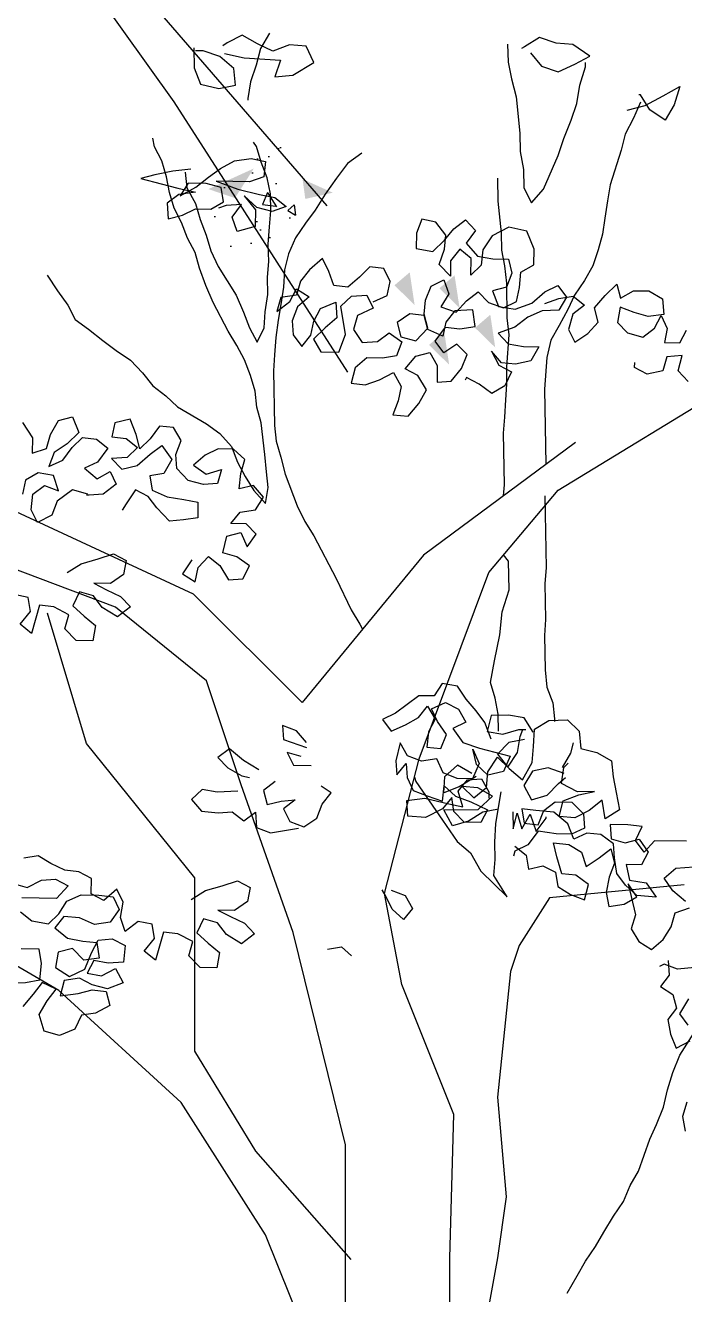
# Model space of a CAD drawing. Header units: metres. Extents: x 37 to 217, y 53 to 242.
# Drawn here: x 85.501 to 86.253, y 55.727 to 57.175 of the extents above; entities that cross this region are included whole.
import ezdxf

# ---------------------------------------------------------------- set-up
doc = ezdxf.new("R2010")
doc.units = ezdxf.units.M
doc.layers.add('DGPRO_Arboles existentes', color=7, linetype='Continuous')

# ---------------------------------------------------------------- blocks, each defined once
blk = doc.blocks.new('Senna corymbosa VISTA 250 gris')
h = blk.add_hatch()
h.set_pattern_fill('AR-CONC', color=252, scale=0.016296, angle=-104.211)
h.set_pattern_definition([(305.78903, (1481.75109, 901.17943), (-0.038607031, -0.110795984), [0.012221841, -0.134440254]), (250.78903, (1481.75109, 901.17943), (0.124375373, -0.008172759), [0.009777473, -0.107552204]), (356.240475, (1481.74787, 901.1702), (0.085768341, -0.118968742), [0.010386967, -0.114256635]), (301.97323, (1481.78268, 901.17143), (-0.068842273, -0.161971692), [0.01833276, -0.20166038]), (352.424666, (1481.77694, 901.15793), (0.116491425, -0.186619215), [0.01558046, -0.17138505]), (246.973194, (1481.78268, 901.17143), (0.116491425, -0.186619214), [0.01466621, -0.161328306]), (276.78903, (1481.77078, 901.15763), (-0.08748143, -0.078187291), [0.012221841, -0.134440254]), (221.78903, (1481.77078, 901.15763), (0.10481892, -0.067446433), [0.009777473, -0.107552204]), (327.240475, (1481.76349, 901.15112), (0.017337491, -0.145633723), [0.010386967, -0.114256635]), (293.28903, (1481.751088, 901.17943), (0.0521011552, -0.0152383306), [0, -0.1062485405, 0, -0.1091817824, 0, -0.107959598]), (263.28903, (1481.75109, 901.17943), (0.051781553, -0.057335834), [0, -0.062249912, 0, -0.103804172, 0, -0.041146866]), (223.28903, (1481.76001, 901.214657), (-0.0249185945, -0.083426213), [0, -0.040739471, 0, -0.12710715, 0, -0.16866141]), (213.28903, (1481.76401, 901.23045), (-0.007516679, -0.096131266), [0, -0.052961312, 0, -0.084412184, 0, -0.119774045])])
edge = h.paths.add_edge_path()
edge.add_spline(control_points=[(2187.0481, 1071.2624), (2187.0415, 1071.2784), (2187.0799, 1071.3267), (2187.1221, 1071.4155), (2187.1647, 1071.3396), (2187.1793, 1071.2903), (2187.1617, 1071.206), (2187.0986, 1071.2339), (2187.0541, 1071.2478), (2187.0481, 1071.2624)], knot_values=[0, 0, 0, 0, 0.08768, 0.181827, 0.244547, 0.317629, 0.40391, 0.455698, 0.535727, 0.535727, 0.535727, 0.535727], degree=3, periodic=0)
h = blk.add_hatch(color=252)
h.dxf.hatch_style = 1
h.paths.add_polyline_path([(2187.0589, 1071.3198), (2187.1107, 1071.3433), (2187.0892, 1071.3096)])
h = blk.add_hatch(color=252)
h.dxf.hatch_style = 1
h.paths.add_polyline_path([(2187.1664, 1071.3312), (2187.2009, 1071.3157), (2187.1695, 1071.3086)])
h = blk.add_hatch(color=252)
h.dxf.hatch_style = 1
h.paths.add_polyline_path([(2187.2887, 1071.2248), (2187.2943, 1071.1875), (2187.2713, 1071.21)])
h = blk.add_hatch(color=252)
h.dxf.hatch_style = 1
h.paths.add_polyline_path([(2187.3399, 1071.2214), (2187.3456, 1071.1841), (2187.3226, 1071.2066)])
h = blk.add_hatch(color=252)
h.dxf.hatch_style = 1
h.paths.add_polyline_path([(2187.3807, 1071.1764), (2187.3863, 1071.139), (2187.3633, 1071.1615)])
h = blk.add_hatch(color=252)
h.dxf.hatch_style = 1
h.paths.add_polyline_path([(2187.3281, 1071.1568), (2187.3337, 1071.1194), (2187.3107, 1071.1419)])
at = {"color": 252}
for points in [[(2187.218, 1071.111), (2187.0199, 1071.4195), (2186.9011, 1071.5857), (2186.5685, 1071.6648), (2186.4576, 1071.7361), (2186.5051, 1071.7835), (2186.6477, 1071.6807), (2186.8932, 1071.649), (2187.1942, 1071.3009)], [(2187.0771, 1071.4746), (2187.0997, 1071.4698), (2187.1412, 1071.4671), (2187.1346, 1071.4479), (2187.1554, 1071.45), (2187.1794, 1071.4643), (2187.1704, 1071.4831), (2187.1513, 1071.4845), (2187.1324, 1071.4773), (2187.115, 1071.4856), (2187.0975, 1071.4957), (2187.0803, 1071.4868), (2187.0752, 1071.4832)], [(2187.1286, 1071.498), (2187.1185, 1071.4805), (2187.1136, 1071.4614), (2187.1071, 1071.4422), (2187.1039, 1071.4231), (2187.104, 1071.4214)], [(2187.0424, 1071.4809), (2187.0427, 1071.4584), (2187.05, 1071.4395), (2187.0708, 1071.4347), (2187.0898, 1071.4385), (2187.0878, 1071.4575), (2187.0719, 1071.4711), (2187.0528, 1071.4776), (2187.0441, 1071.4775)], [(2187.4005, 1071.4854), (2187.4009, 1071.4646), (2187.4047, 1071.4456), (2187.4102, 1071.425), (2187.4144, 1071.3835), (2187.4148, 1071.3627), (2187.4186, 1071.342), (2187.4189, 1071.3213), (2187.4279, 1071.3041), (2187.4415, 1071.3199), (2187.4581, 1071.3583), (2187.4647, 1071.3774), (2187.473, 1071.3984), (2187.4796, 1071.4175), (2187.4827, 1071.4383), (2187.4892, 1071.4592), (2187.4892, 1071.4644)], [(2187.4267, 1071.4754), (2187.439, 1071.4601), (2187.4582, 1071.4535), (2187.4771, 1071.4625), (2187.4942, 1071.4714), (2187.475, 1071.4849), (2187.4559, 1071.4863), (2187.4367, 1071.4929), (2187.4196, 1071.4822), (2187.4162, 1071.4804)], [(2187.5368, 1071.4098), (2187.5575, 1071.4154), (2187.5781, 1071.4261), (2187.5969, 1071.4368), (2187.5904, 1071.416), (2187.5803, 1071.3985), (2187.5628, 1071.4103), (2187.5521, 1071.4274), (2187.5504, 1071.4274)], [(2187.552, 1071.4189), (2187.5441, 1071.4007), (2187.5346, 1071.3824), (2187.5299, 1071.3643), (2187.5175, 1071.3246), (2187.5145, 1071.3065), (2187.5116, 1071.2867), (2187.5086, 1071.2685), (2187.504, 1071.2504), (2187.4977, 1071.2322), (2187.4881, 1071.2156), (2187.4769, 1071.1989), (2187.469, 1071.1824), (2187.4594, 1071.1641), (2187.4498, 1071.1475), (2187.4452, 1071.1277), (2187.4426, 1071.0915), (2187.4441, 1071.0055)], [(2186.8748, 1071.2214), (2186.8866, 1071.2036), (2186.8984, 1071.1873), (2186.9069, 1071.171), (2186.9219, 1071.1598), (2186.9385, 1071.1469), (2186.9535, 1071.1357), (2186.9701, 1071.1244), (2186.9835, 1071.1099), (2186.9953, 1071.0953), (2187.0103, 1071.084), (2187.0237, 1071.0711), (2187.0569, 1071.0519), (2187.0719, 1071.0407), (2187.0853, 1071.0261), (2187.0922, 1071.0082), (2187.1007, 1070.9919), (2187.1108, 1070.9756), (2187.1242, 1070.961), (2187.1272, 1070.9792), (2187.1252, 1070.9972), (2187.1233, 1071.0169), (2187.1193, 1071.053), (2187.1141, 1071.071), (2187.1121, 1071.0891), (2187.1069, 1071.1071), (2187.1, 1071.125), (2187.0915, 1071.1413), (2187.0814, 1071.1576), (2187.0644, 1071.1902), (2187.0558, 1071.2098), (2187.0489, 1071.2294), (2187.0437, 1071.2474), (2187.0352, 1071.2637), (2187.0283, 1071.2816), (2187.0198, 1071.2979), (2187.0145, 1071.3159), (2187.0109, 1071.3339), (2187.0057, 1071.3519), (2186.9972, 1071.3682), (2186.9954, 1071.3781)], [(2187.0322, 1071.3392), (2187.0342, 1071.3212), (2187.0443, 1071.3033), (2187.0496, 1071.2853), (2187.0565, 1071.2673), (2187.0617, 1071.2493), (2187.0702, 1071.2314), (2187.0905, 1071.1989), (2187.0991, 1071.1793), (2187.106, 1071.1613), (2187.1145, 1071.145), (2187.1224, 1071.1616), (2187.1237, 1071.1797), (2187.1267, 1071.1995), (2187.1263, 1071.2192), (2187.1277, 1071.2373), (2187.1273, 1071.257), (2187.1286, 1071.2768), (2187.13, 1071.2949), (2187.1296, 1071.3146), (2187.126, 1071.3326), (2187.1191, 1071.3506), (2187.1139, 1071.3686), (2187.1105, 1071.3735)], [(2187.2341, 1071.3608), (2187.2178, 1071.349), (2187.205, 1071.3324), (2187.1921, 1071.314), (2187.1809, 1071.2958), (2187.1697, 1071.2808), (2187.1585, 1071.2641), (2187.1505, 1071.2459), (2187.1459, 1071.2278), (2187.1446, 1071.208), (2187.1417, 1071.1882), (2187.1387, 1071.1701), (2187.1358, 1071.1503), (2187.1345, 1071.1306), (2187.1331, 1071.1124), (2187.1342, 1071.05), (2187.1362, 1071.0319), (2187.1414, 1071.0139), (2187.1467, 1070.9943), (2187.1604, 1070.9584), (2187.169, 1070.9404), (2187.1791, 1070.9242), (2187.2046, 1070.8753), (2187.2217, 1070.8394), (2187.2318, 1070.8231), (2187.2348, 1070.8174)], [(2187.3959, 1070.9698), (2187.3968, 1070.9822), (2187.3958, 1071.0413), (2187.3971, 1071.0595), (2187.3984, 1071.0792), (2187.3997, 1071.0973), (2187.3994, 1071.117), (2187.4021, 1071.1533), (2187.4001, 1071.1729), (2187.3994, 1071.2124), (2187.3974, 1071.2321), (2187.3938, 1071.2501), (2187.3935, 1071.2698), (2187.3896, 1071.3059), (2187.3891, 1071.3322)], [(2187.4581, 1070.9762), (2187.6617, 1071.1)], [(2187.478, 1071.0307), (2187.3045, 1070.902), (2187.1658, 1070.7337), (2187.0419, 1070.8574), (2186.8288, 1070.9564), (2186.5215, 1071.0158)], [(2187.2104, 1069.9712), (2187.2153, 1070.0356), (2187.2153, 1070.2287), (2187.1558, 1070.4713), (2187.0964, 1070.6396), (2187.0567, 1070.7584), (2186.9527, 1070.8426), (2186.7297, 1070.9267), (2186.5562, 1070.9762)], [(2187.6019, 1070.5257), (2187.4482, 1070.5109), (2187.4135, 1070.4564), (2187.4036, 1070.4267), (2187.3888, 1070.2831), (2187.3987, 1070.1693), (2187.3888, 1070.1), (2187.3789, 1070.0455), (2187.364, 1069.9564), (2187.359, 1069.8376), (2187.3343, 1069.9366), (2187.3343, 1070.1), (2187.3392, 1070.2633), (2187.2797, 1070.4119), (2187.2599, 1070.5158), (2187.2996, 1070.6693), (2187.3789, 1070.8822), (2187.4581, 1070.9762)], [(2187.443, 1070.9698), (2187.4444, 1070.8876), (2187.4431, 1070.8695), (2187.4438, 1070.8284), (2187.4425, 1070.8103), (2187.4432, 1070.7709), (2187.4452, 1070.7512), (2187.452, 1070.7332), (2187.454, 1070.7152), (2187.4541, 1070.7119)], [(2187.3901, 1070.7009), (2187.3898, 1070.7206), (2187.3862, 1070.7387), (2187.3809, 1070.7567), (2187.3854, 1070.7814), (2187.3915, 1070.8111), (2187.3943, 1070.8374), (2187.4021, 1070.8622), (2187.4016, 1070.8951), (2187.3959, 1070.9024)], [(2187.222, 1070.0979), (2187.113, 1070.2217), (2187.0436, 1070.3356), (2187.0436, 1070.5336), (2186.9197, 1070.6871), (2186.8751, 1070.8356)], [(2187.39, 1070.6121), (2187.372, 1070.6085), (2187.3557, 1070.5984), (2187.3377, 1070.5931), (2187.3275, 1070.6111), (2187.367, 1070.6117), (2187.3832, 1070.6268), (2187.3666, 1070.6364), (2187.3485, 1070.6377), (2187.3618, 1070.6248), (2187.3764, 1070.6366), (2187.3778, 1070.6547), (2187.389, 1070.6713), (2187.4024, 1070.6584), (2187.4174, 1070.6455), (2187.4285, 1070.6654), (2187.4299, 1070.6835), (2187.4312, 1070.7033), (2187.4475, 1070.7134), (2187.4688, 1070.7138), (2187.4822, 1070.7009), (2187.4842, 1070.6812), (2187.5023, 1070.6765), (2187.5189, 1070.667), (2187.5209, 1070.6489), (2187.5245, 1070.6309), (2187.5281, 1070.6112), (2187.5119, 1070.6011), (2187.5082, 1070.6224), (2187.4936, 1070.6106), (2187.4773, 1070.6021), (2187.4592, 1070.6035), (2187.4638, 1070.6216), (2187.4818, 1070.6285), (2187.4998, 1070.6321), (2187.4801, 1070.6318), (2187.4618, 1070.6413), (2187.4648, 1070.6595), (2187.4697, 1070.6645)], [(2187.4296, 1070.6999), (2187.4195, 1070.7162), (2187.4013, 1070.7192), (2187.3816, 1070.7189), (2187.377, 1070.7007), (2187.3951, 1070.6977), (2187.4131, 1070.703), (2187.4213, 1070.7031)], [(2187.4199, 1070.6916), (2187.4019, 1070.688), (2187.3889, 1070.6746), (2187.4007, 1070.66), (2187.4119, 1070.6766), (2187.4149, 1070.6948), (2187.418, 1070.703)], [(2187.4632, 1070.6594), (2187.4728, 1070.676), (2187.4758, 1070.6876)], [(2187.3597, 1070.6527), (2187.3431, 1070.6623), (2187.3285, 1070.6489), (2187.3272, 1070.6308), (2187.3452, 1070.6377), (2187.3614, 1070.6478), (2187.3647, 1070.6495)], [(2187.4649, 1070.6529), (2187.4467, 1070.6591), (2187.4287, 1070.6555), (2187.4191, 1070.6389), (2187.4276, 1070.6226), (2187.4456, 1070.6279), (2187.4586, 1070.6413), (2187.4667, 1070.648)], [(2187.2942, 1070.6486), (2187.2958, 1070.6434), (2187.3261, 1070.5995), (2187.3261, 1070.5995), (2187.343, 1070.5751), (2187.358, 1070.5623), (2187.3699, 1070.5411), (2187.4, 1070.512), (2187.3847, 1070.5364), (2187.3861, 1070.5545), (2187.3857, 1070.5742), (2187.387, 1070.5956), (2187.393, 1070.6319)], [(2187.4065, 1070.6091), (2187.4068, 1070.5894), (2187.4115, 1070.6076), (2187.4167, 1070.5896), (2187.4263, 1070.6062), (2187.4332, 1070.5866), (2187.4444, 1070.6016), (2187.4444, 1070.6032)], [(2187.4686, 1070.0594), (2187.4798, 1070.0793), (2187.4893, 1070.0959), (2187.5006, 1070.1126), (2187.5101, 1070.1292), (2187.5213, 1070.1475), (2187.5326, 1070.1641), (2187.5405, 1070.1823), (2187.55, 1070.1989), (2187.5626, 1070.2353), (2187.5705, 1070.2519), (2187.5784, 1070.2718), (2187.583, 1070.2916), (2187.5892, 1070.3114), (2187.5971, 1070.3313), (2187.6131, 1070.3562)], [(2187.3869, 1069.2913), (2187.3533, 1069.4604), (2187.3286, 1069.6801), (2187.2563, 1069.792), (2187.1961, 1069.9472), (2187.1241, 1070.1262), (2187.028, 1070.2772), (2186.8881, 1070.4051), (2186.7091, 1070.5092)]]:
    blk.add_lwpolyline(points, dxfattribs=at)
at = {"color": 252, "lineweight": -2}
for points in [[(2187.0389, 1071.3426), (2187.0184, 1071.3401), (2186.9978, 1071.336), (2186.9817, 1071.3319), (2187.005, 1071.3257), (2187.0239, 1071.321), (2187.0443, 1071.3162), (2187.0252, 1071.3136), (2187.0119, 1071.3036), (2187.0131, 1071.286), (2187.0292, 1071.2901), (2187.044, 1071.2972), (2187.0615, 1071.2969), (2187.0763, 1071.3054), (2187.0736, 1071.3216), (2187.0562, 1071.3262), (2187.0357, 1071.3266), (2187.0267, 1071.3121), (2187.0444, 1071.3221), (2187.0592, 1071.3335), (2187.0726, 1071.3435), (2187.0888, 1071.352), (2187.1078, 1071.3546), (2187.1239, 1071.3514), (2187.1221, 1071.3339), (2187.1059, 1071.3283), (2187.0679, 1071.329), (2187.0926, 1071.3198), (2187.1174, 1071.3135), (2187.1349, 1071.3103), (2187.1478, 1071.2998), (2187.1317, 1071.2942), (2187.1142, 1071.2989), (2187.0998, 1071.3123), (2187.1127, 1071.296), (2187.1124, 1071.277), (2187.0918, 1071.2715), (2187.0862, 1071.2877), (2187.0967, 1071.3021), (2187.0791, 1071.301), (2187.0703, 1071.2982)], [(2187.2469, 1071.1913), (2187.2631, 1071.1984), (2187.2663, 1071.2144), (2187.2592, 1071.2291), (2187.2432, 1071.2309), (2187.2313, 1071.2194), (2187.2179, 1071.2079), (2187.2019, 1071.2097), (2187.1963, 1071.2258), (2187.1892, 1071.2406), (2187.1744, 1071.2277), (2187.1639, 1071.2147), (2187.1593, 1071.1987), (2187.1417, 1071.1961), (2187.137, 1071.1801), (2187.1518, 1071.1915), (2187.1594, 1071.206), (2187.1739, 1071.197), (2187.1605, 1071.1855), (2187.1544, 1071.1695), (2187.1556, 1071.1534), (2187.1656, 1071.1401), (2187.176, 1071.1531), (2187.1792, 1071.1691), (2187.1868, 1071.1836), (2187.2045, 1071.1906), (2187.2056, 1071.173), (2187.1923, 1071.1616), (2187.1789, 1071.1486), (2187.1874, 1071.1339), (2187.2079, 1071.1335), (2187.2155, 1071.1539), (2187.2102, 1071.1861), (2187.2221, 1071.1976), (2187.2397, 1071.1988), (2187.2468, 1071.184), (2187.2291, 1071.1756), (2187.2244, 1071.1596), (2187.2344, 1071.1448), (2187.2519, 1071.1459), (2187.2653, 1071.1559), (2187.2797, 1071.1454), (2187.2736, 1071.1295), (2187.2575, 1071.1268), (2187.2399, 1071.1271), (2187.2266, 1071.1156), (2187.2219, 1071.0982), (2187.2379, 1071.0964), (2187.2541, 1071.102), (2187.2703, 1071.1105), (2187.2788, 1071.0943), (2187.2756, 1071.0782), (2187.2695, 1071.0623), (2187.287, 1071.0605), (2187.299, 1071.0749), (2187.308, 1071.0908), (2187.2981, 1071.1071), (2187.2836, 1071.1147), (2187.2955, 1071.1291), (2187.3117, 1071.1332), (2187.3202, 1071.1184), (2187.3199, 1071.0994), (2187.336, 1071.1006), (2187.3479, 1071.115), (2187.3541, 1071.131), (2187.3426, 1071.1429), (2187.3278, 1071.1329), (2187.3178, 1071.1462), (2187.3297, 1071.1621), (2187.3458, 1071.1604), (2187.3634, 1071.163), (2187.3608, 1071.1821), (2187.3403, 1071.181), (2187.3298, 1071.168), (2187.3266, 1071.1519), (2187.3092, 1071.1596), (2187.3051, 1071.1757), (2187.289, 1071.1775), (2187.2743, 1071.1675), (2187.2784, 1071.1513), (2187.2958, 1071.1466), (2187.3092, 1071.161), (2187.3051, 1071.1772), (2187.3069, 1071.1932), (2187.313, 1071.2092), (2187.3277, 1071.2163), (2187.3333, 1071.2001), (2187.3243, 1071.1856), (2187.3417, 1071.1795), (2187.3537, 1071.1924), (2187.367, 1071.2024), (2187.3785, 1071.1905), (2187.3959, 1071.1844), (2187.4107, 1071.1914), (2187.4139, 1071.2075), (2187.4156, 1071.225), (2187.4304, 1071.2335), (2187.4307, 1071.2511), (2187.4223, 1071.2717), (2187.4019, 1071.2764), (2187.3827, 1071.2665), (2187.3722, 1071.2506), (2187.3704, 1071.2331), (2187.3585, 1071.2216), (2187.3589, 1071.2406), (2187.3459, 1071.2511), (2187.3354, 1071.2381), (2187.3351, 1071.2205), (2187.3222, 1071.2339), (2187.3283, 1071.2514), (2187.3301, 1071.2674), (2187.3186, 1071.2822), (2187.3026, 1071.2854), (2187.2965, 1071.2695), (2187.2962, 1071.2519), (2187.3151, 1071.2487), (2187.3285, 1071.2616), (2187.339, 1071.2746), (2187.3523, 1071.2846), (2187.3638, 1071.2727), (2187.3533, 1071.2582), (2187.3662, 1071.2434), (2187.3837, 1071.2402), (2187.4013, 1071.2399), (2187.4054, 1071.2237), (2187.3993, 1071.2077), (2187.3831, 1071.2036), (2187.3901, 1071.1859), (2187.4091, 1071.1827), (2187.4282, 1071.1897), (2187.443, 1071.2026), (2187.4578, 1071.2096), (2187.4678, 1071.1963), (2187.4588, 1071.1818), (2187.4397, 1071.1807), (2187.4235, 1071.1737), (2187.4087, 1071.1622), (2187.3896, 1071.1552), (2187.4011, 1071.1433), (2187.4186, 1071.1401), (2187.4361, 1071.1398), (2187.4271, 1071.1239), (2187.4094, 1071.1198), (2187.3934, 1071.1215), (2187.3819, 1071.1349), (2187.3904, 1071.1187), (2187.4049, 1071.1111), (2187.3973, 1071.0952), (2187.3825, 1071.0866), (2187.3681, 1071.0971), (2187.3536, 1071.1047), (2187.3521, 1071.1018)], [(2187.4428, 1071.1894), (2187.459, 1071.195), (2187.4751, 1071.1976), (2187.4881, 1071.1872), (2187.4748, 1071.1772), (2187.4701, 1071.1597), (2187.4771, 1071.145), (2187.4919, 1071.1549), (2187.5039, 1071.1679), (2187.4998, 1071.1841), (2187.5117, 1071.1985), (2187.5251, 1071.2114), (2187.5292, 1071.1952), (2187.544, 1071.2038), (2187.5615, 1071.2035), (2187.5774, 1071.1944), (2187.5786, 1071.1768), (2187.561, 1071.1742), (2187.545, 1071.1789), (2187.529, 1071.185), (2187.5258, 1071.1675), (2187.5373, 1071.1556), (2187.5548, 1071.1509), (2187.5681, 1071.1609), (2187.5756, 1071.1754), (2187.5827, 1071.1607), (2187.5795, 1071.1447), (2187.597, 1071.1444), (2187.6046, 1071.1588)], [(2187.6065, 1071.1003), (2187.595, 1071.1122), (2187.5997, 1071.1297), (2187.5822, 1071.1285), (2187.5775, 1071.1125), (2187.5599, 1071.1084), (2187.5454, 1071.116), (2187.5455, 1071.1218)], [(2186.9214, 1070.9717), (2186.9039, 1070.9764), (2186.8861, 1070.9636), (2186.88, 1070.9476), (2186.8638, 1070.9391), (2186.8567, 1070.9538), (2186.8585, 1070.9714), (2186.8718, 1070.9814), (2186.8878, 1070.9752), (2186.8822, 1070.9929), (2186.8647, 1070.9961), (2186.85, 1070.9876), (2186.8468, 1070.9716)], [(2186.8467, 1071.0535), (2186.8581, 1071.0357), (2186.8578, 1071.0182), (2186.874, 1071.0237), (2186.8787, 1071.0397), (2186.8877, 1071.0557), (2186.9039, 1071.0598), (2186.9109, 1071.0421), (2186.8975, 1071.0292), (2186.8827, 1071.0192), (2186.8766, 1071.0032), (2186.8928, 1071.0103), (2186.9033, 1071.0247), (2186.9152, 1071.0362), (2186.9312, 1071.0345), (2186.9442, 1071.024), (2186.9322, 1071.0081), (2186.9175, 1071.0011), (2186.9319, 1070.9891), (2186.9467, 1070.9976), (2186.9537, 1070.9829), (2186.9389, 1070.9714), (2186.9228, 1070.9703), (2186.9199, 1070.9703)], [(2187.04, 1070.8966), (2187.0295, 1070.8807), (2187.0439, 1070.8716), (2187.0471, 1070.8877), (2187.0591, 1070.9006), (2187.072, 1070.8902), (2187.082, 1070.8739), (2187.0981, 1070.8751), (2187.1057, 1070.8896), (2187.0912, 1070.9001), (2187.0752, 1070.9047), (2187.0799, 1070.9237), (2187.0961, 1070.9278), (2187.1031, 1070.9116), (2187.1136, 1070.926), (2187.1021, 1070.9379), (2187.0846, 1070.9382), (2187.095, 1070.9512), (2187.1126, 1070.9538), (2187.1217, 1070.9683), (2187.1102, 1070.9816), (2187.094, 1070.9775), (2187.0958, 1070.9951), (2187.1005, 1071.0111), (2187.0875, 1071.023), (2187.07, 1071.0233), (2187.0552, 1071.0162), (2187.0418, 1071.0048), (2187.0563, 1070.9943), (2187.0739, 1070.9998), (2187.0693, 1070.9838), (2187.0532, 1070.9826), (2187.0357, 1070.9873), (2187.0228, 1071.0007), (2187.0216, 1071.0168), (2187.0277, 1071.0328), (2187.0192, 1071.0476), (2187.0031, 1071.0493), (2186.9926, 1071.0349), (2186.9807, 1071.0234), (2186.9766, 1071.0395), (2186.9696, 1071.0572), (2186.952, 1071.0531), (2186.9488, 1071.0371), (2186.9649, 1071.0353), (2186.9779, 1071.0249), (2186.966, 1071.0134), (2186.9484, 1071.0122), (2186.9599, 1071.0003), (2186.9775, 1071.0044), (2186.9923, 1071.0173), (2187.0057, 1071.0273), (2187.0171, 1071.011), (2187.008, 1070.9951), (2186.9919, 1070.9925), (2186.9946, 1070.9763), (2187.012, 1070.9687), (2187.0309, 1070.9655), (2187.047, 1070.9623), (2187.0467, 1070.9447), (2187.0305, 1070.9421), (2187.0144, 1070.9409), (2187.0001, 1070.9558), (2186.9901, 1070.9691), (2186.9756, 1070.9767), (2186.965, 1070.9607), (2186.9605, 1070.9535)], [(2186.8976, 1070.8822), (2186.9138, 1070.8922), (2186.9329, 1070.8977), (2186.9506, 1070.9033), (2186.9651, 1070.8957), (2186.9619, 1070.8797), (2186.9471, 1070.8697), (2186.9281, 1070.87), (2186.9425, 1070.8625), (2186.9585, 1070.8549), (2186.97, 1070.843), (2186.9552, 1070.8315), (2186.9378, 1070.8421), (2186.9278, 1070.8554), (2186.9118, 1070.8601), (2186.9042, 1070.8441), (2186.9172, 1070.8322), (2186.9301, 1070.8217), (2186.9269, 1070.8042), (2186.9079, 1070.8046), (2186.895, 1070.8179), (2186.8996, 1070.8339), (2186.8823, 1070.843), (2186.8662, 1070.8448), (2186.8569, 1070.8127), (2186.8439, 1070.8232), (2186.8558, 1070.8376), (2186.8532, 1070.8538), (2186.8372, 1070.857)], [(2187.3816, 1070.6918), (2187.3746, 1070.7109), (2187.3646, 1070.7243), (2187.3531, 1070.7376), (2187.3431, 1070.7524), (2187.3257, 1070.7556), (2187.3166, 1070.7412), (2187.2991, 1070.7415), (2187.2724, 1070.7215), (2187.2577, 1070.7144), (2187.2677, 1070.7011), (2187.2839, 1070.7081), (2187.2987, 1070.7166), (2187.3091, 1070.7296), (2187.3176, 1070.7148), (2187.3101, 1070.7003), (2187.3083, 1070.6828), (2187.3244, 1070.6811), (2187.3305, 1070.6971), (2187.3205, 1070.7119), (2187.3135, 1070.7266), (2187.3297, 1070.7336), (2187.3442, 1070.7261), (2187.3527, 1070.7113), (2187.3379, 1070.7042), (2187.3493, 1070.688), (2187.3682, 1070.6818), (2187.4032, 1070.6724), (2187.3956, 1070.655), (2187.378, 1070.6509), (2187.365, 1070.6628), (2187.3609, 1070.6805), (2187.3679, 1070.6642), (2187.3603, 1070.6468), (2187.3428, 1070.6471), (2187.3268, 1070.6533), (2187.3198, 1070.6695), (2187.3022, 1070.6668), (2187.2862, 1070.673), (2187.2777, 1070.6877), (2187.2729, 1070.6673), (2187.2741, 1070.6512), (2187.2846, 1070.6642), (2187.2858, 1070.6481), (2187.2928, 1070.6334), (2187.3088, 1070.6272), (2187.3263, 1070.6211), (2187.328, 1070.6386), (2187.341, 1070.6267), (2187.3584, 1070.6205), (2187.3773, 1070.6114), (2187.3697, 1070.5969), (2187.3507, 1070.5973), (2187.3392, 1070.6092), (2187.3366, 1070.6253), (2187.3261, 1070.6123), (2187.3069, 1070.6024), (2187.2865, 1070.6042), (2187.2853, 1070.6218), (2187.3058, 1070.6244), (2187.3335, 1070.618), (2187.3495, 1070.6148), (2187.344, 1070.6325), (2187.3545, 1070.6455), (2187.3706, 1070.6467), (2187.3791, 1070.6319), (2187.379, 1070.6246)], [(2187.1709, 1070.6881), (2187.1595, 1070.7015), (2187.1435, 1070.7076), (2187.1447, 1070.6915), (2187.1708, 1070.6823)], [(2187.1163, 1070.6569), (2187.0989, 1070.6674), (2187.0831, 1070.6809), (2187.0697, 1070.6708), (2187.0812, 1070.659), (2187.0972, 1070.6499), (2187.1059, 1070.6483)], [(2187.1648, 1070.6721), (2187.1488, 1070.6768), (2187.1559, 1070.6621), (2187.1763, 1070.6617)], [(2187.1351, 1070.6434), (2187.1217, 1070.6334), (2187.1258, 1070.6172), (2187.142, 1070.6213), (2187.1581, 1070.6225), (2187.1448, 1070.6125), (2187.1518, 1070.5978), (2187.1678, 1070.5917), (2187.1826, 1070.6016), (2187.1887, 1070.6176), (2187.1992, 1070.6306), (2187.1876, 1070.6381)], [(2187.0925, 1070.6324), (2187.069, 1070.6314), (2187.0516, 1070.6346), (2187.0397, 1070.6231), (2187.0511, 1070.6097), (2187.0701, 1070.608), (2187.0862, 1070.6091), (2187.0992, 1070.5987), (2187.1125, 1070.6087), (2187.1137, 1070.5911), (2187.1297, 1070.585), (2187.1619, 1070.5903)], [(2187.4087, 1070.5699), (2187.4217, 1070.5595), (2187.4244, 1070.5434), (2187.4405, 1070.5475), (2187.455, 1070.5399), (2187.4577, 1070.5238), (2187.4721, 1070.5147), (2187.4881, 1070.5086), (2187.4928, 1070.5261), (2187.4784, 1070.5366), (2187.4623, 1070.5383), (2187.4568, 1070.5574), (2187.4527, 1070.5736), (2187.4702, 1070.5718), (2187.4847, 1070.5628), (2187.4902, 1070.5466), (2187.505, 1070.5566), (2187.5184, 1070.5666), (2187.5225, 1070.5504), (2187.5163, 1070.5345), (2187.5131, 1070.517), (2187.5158, 1070.5008), (2187.5334, 1070.5035), (2187.5481, 1070.512), (2187.5381, 1070.5268), (2187.5463, 1070.4915), (2187.5416, 1070.4755), (2187.5502, 1070.4608), (2187.5646, 1070.4517), (2187.578, 1070.4632), (2187.587, 1070.4777), (2187.5917, 1070.4937), (2187.6079, 1070.4992)], [(2187.6036, 1070.5066), (2187.5892, 1070.5186), (2187.5792, 1070.5334), (2187.5926, 1070.5448), (2187.6131, 1070.546)], [(2187.6048, 1070.5753), (2187.5682, 1070.576), (2187.5563, 1070.563), (2187.5463, 1070.5764), (2187.5539, 1070.5923), (2187.5378, 1070.594), (2187.5174, 1070.5944), (2187.5186, 1070.5783), (2187.5346, 1070.5736), (2187.5507, 1070.5777), (2187.5607, 1070.5629), (2187.5531, 1070.5484), (2187.5356, 1070.5488), (2187.5397, 1070.5311), (2187.5586, 1070.5279), (2187.5701, 1070.5116), (2187.5481, 1070.5134), (2187.5352, 1070.5254), (2187.5252, 1070.5387), (2187.5226, 1070.5563), (2187.5214, 1070.5724), (2187.5069, 1070.5829), (2187.4909, 1070.5846), (2187.4761, 1070.5776), (2187.4691, 1070.5952), (2187.4533, 1070.6087), (2187.4328, 1070.6105), (2187.4168, 1070.6122), (2187.4194, 1070.5961), (2187.4355, 1070.5943), (2187.4416, 1070.6103), (2187.4549, 1070.6203), (2187.4739, 1070.62), (2187.4869, 1070.6066), (2187.4881, 1070.5905), (2187.4733, 1070.5835), (2187.4558, 1070.5838), (2187.4353, 1070.587), (2187.4234, 1070.5712), (2187.4086, 1070.5641), (2187.4071, 1070.5583)], [(2187.0392, 1070.509), (2187.0554, 1070.519), (2187.0745, 1070.5245), (2187.0922, 1070.5301), (2187.1067, 1070.5225), (2187.1035, 1070.5065), (2187.0887, 1070.4965), (2187.0697, 1070.4968), (2187.0841, 1070.4893), (2187.1001, 1070.4817), (2187.1116, 1070.4698), (2187.0968, 1070.4583), (2187.0794, 1070.4689), (2187.0694, 1070.4822), (2187.0534, 1070.4869), (2187.0458, 1070.4709), (2187.0588, 1070.459), (2187.0717, 1070.4485), (2187.0685, 1070.431), (2187.0495, 1070.4314), (2187.0366, 1070.4447), (2187.0412, 1070.4608), (2187.0239, 1070.4698), (2187.0078, 1070.4716), (2186.9985, 1070.4396), (2186.9855, 1070.45), (2186.9974, 1070.4644), (2186.9948, 1070.4806), (2186.9788, 1070.4838), (2186.9639, 1070.4723), (2186.9584, 1070.4885), (2186.9616, 1070.506), (2186.9545, 1070.5207), (2186.9397, 1070.5078), (2186.9252, 1070.5154), (2186.9255, 1070.5329), (2186.911, 1070.5405), (2186.8949, 1070.5422), (2186.879, 1070.5498), (2186.8645, 1070.5589), (2186.8484, 1070.5562)], [(2186.8362, 1070.5272), (2186.8522, 1070.5225), (2186.8684, 1070.531), (2186.8845, 1070.5322), (2186.899, 1070.5246), (2186.8856, 1070.5102), (2186.8461, 1070.5109)], [(2186.8444, 1070.4949), (2186.8574, 1070.4844), (2186.8763, 1070.4811), (2186.8882, 1070.4926), (2186.8973, 1070.5071), (2186.9135, 1070.5141), (2186.9339, 1070.5138), (2186.95, 1070.512), (2186.9571, 1070.4973), (2186.9466, 1070.4829), (2186.929, 1070.4802), (2186.9116, 1070.4879), (2186.894, 1070.4896), (2186.8836, 1070.4766), (2186.898, 1070.4647), (2186.9155, 1070.4615), (2186.9315, 1070.4597), (2186.9342, 1070.4421), (2186.9166, 1070.4395), (2186.9036, 1070.4529), (2186.8875, 1070.4488), (2186.8843, 1070.4313), (2186.9002, 1070.4208), (2186.9179, 1070.4292), (2186.9255, 1070.4481), (2186.9331, 1070.4626), (2186.9492, 1070.4638), (2186.9637, 1070.4562), (2186.9619, 1070.4373), (2186.9443, 1070.4361), (2186.9283, 1070.4393), (2186.9207, 1070.4248), (2186.9367, 1070.4216), (2186.953, 1070.4301), (2186.9615, 1070.4139), (2186.9438, 1070.4069), (2186.9263, 1070.4116), (2186.9118, 1070.4191), (2186.8942, 1070.4165), (2186.8896, 1070.399), (2186.9101, 1070.4016), (2186.9262, 1070.4057), (2186.9423, 1070.404), (2186.9464, 1070.3878), (2186.9302, 1070.3793), (2186.914, 1070.3767), (2186.9064, 1070.3607), (2186.8888, 1070.3537), (2186.8713, 1070.3584), (2186.8658, 1070.3775), (2186.8748, 1070.3934), (2186.8853, 1070.4064), (2186.8693, 1070.414), (2186.8589, 1070.401), (2186.8469, 1070.3866)], [(2186.8313, 1070.4132), (2186.8503, 1070.4143), (2186.8665, 1070.417), (2186.8683, 1070.4359), (2186.8656, 1070.4521), (2186.8451, 1070.4524)], [(2187.2675, 1070.5197), (2187.2835, 1070.5136), (2187.292, 1070.4988), (2187.2815, 1070.4859), (2187.2686, 1070.4978), (2187.2615, 1070.5125), (2187.2572, 1070.5199)], [(2187.1947, 1070.4523), (2187.2108, 1070.4549), (2187.2223, 1070.4445)], [(2187.5837, 1070.4391), (2187.5849, 1070.4225), (2187.5749, 1070.4096), (2187.5889, 1070.4005), (2187.5932, 1070.3848), (2187.5832, 1070.3718), (2187.5864, 1070.3551), (2187.5928, 1070.3392), (2187.6088, 1070.3477)], [(2187.6067, 1070.3654), (2187.597, 1070.3783), (2187.6072, 1070.3954)], [(2187.6051, 1070.2775), (2187.6001, 1070.2612), (2187.6033, 1070.2444)], [(2187.6143, 1070.4313), (2187.5945, 1070.4292), (2187.5793, 1070.4352), (2187.574, 1070.4324)]]:
    blk.add_lwpolyline(points, dxfattribs=at)

msp = doc.modelspace()

# ---------------------------------------------------------------- block references
at = {"layer": 'DGPRO_Arboles existentes'}
msp.add_blockref('Senna corymbosa VISTA 250 gris', (-2101.3494, -1014.3312), dxfattribs=at)

doc.saveas('drawing.dxf')
